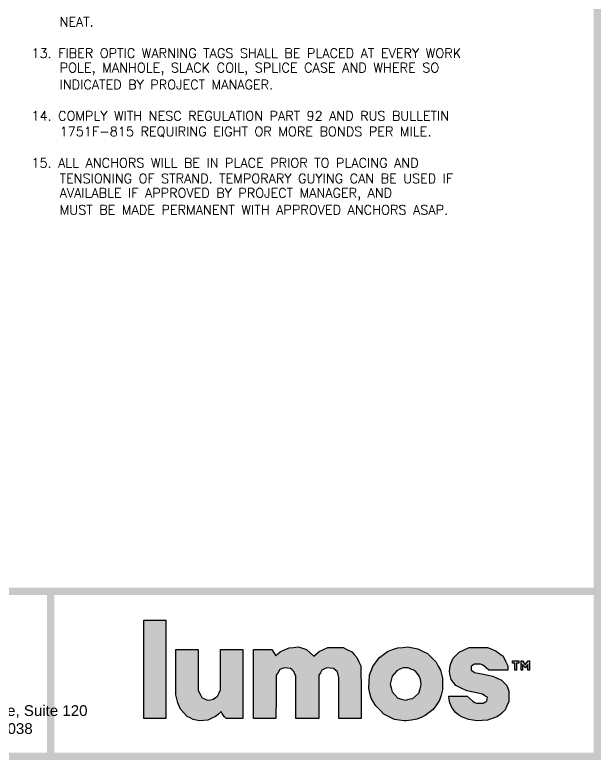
# Paper-space layout '3' of a CAD drawing. Extents: x 0.2 to 16.8, y 0.2 to 10.6.
# Drawn here: x 12.75 to 16.78, y 0.22 to 5.35 of the extents above; entities that cross this region are included whole.
import ezdxf

# ---------------------------------------------------------------- set-up
doc = ezdxf.new("R2010")
doc.units = 0
doc.header["$MEASUREMENT"] = 0
doc.layers.add('Default', color=7, linetype='Continuous', lineweight=25)
doc.layers.add('LAYER_1', color=7, linetype='Continuous')
doc.layers.add('T1 PAGE CALLOUTS', color=7, linetype='Continuous')
doc.styles.add('Arial', font='arial.ttf')
doc.styles.add('Simplex', font='simplex.shx')

# ---------------------------------------------------------------- blocks, each defined once
blk = doc.blocks.new('Lumos_Logo')
at = {"linetype": 'Continuous', "true_color": 0x2a213f}
h = blk.add_hatch(color=179, dxfattribs=at)
h.dxf.hatch_style = 1
h.paths.add_polyline_path([(-48.38, 24.2), (-52.22, 24.2), (-56.05, 24.2), (-56.05, 7.26), (-56.05, -9.67), (-52.22, -9.67), (-48.38, -9.67), (-48.38, 7.26)])
h.paths.add_polyline_path([(-37.27, 7.05), (-37.27, 14.14), (-41.11, 14.14), (-44.94, 14.14), (-44.94, 6.35), (-44.94, -1.44), (-44.64, -2.84), (-44.34, -4.23), (-43.86, -5.36), (-43.38, -6.48), (-42.25, -7.7), (-41.13, -8.92), (-40.1, -9.45), (-39.07, -9.97), (-37.97, -10.2), (-36.87, -10.43), (-35.42, -10.29), (-33.96, -10.16), (-32.63, -9.56), (-31.29, -8.96), (-30.33, -8.11), (-29.36, -7.26), (-29.05, -7.87), (-28.74, -8.48), (-28.19, -9.07), (-27.65, -9.67), (-24.79, -9.67), (-21.92, -9.67), (-21.92, 2.24), (-21.92, 14.14), (-25.76, 14.14), (-29.6, 14.14), (-29.6, 7.2), (-29.61, 0.25), (-30.1, -0.83), (-30.59, -1.91), (-31.29, -2.46), (-31.99, -3.01), (-33.04, -3.19), (-34.09, -3.37), (-35.08, -2.88), (-36.08, -2.39), (-36.67, -1.21), (-37.27, -0.03)])
h.paths.add_polyline_path([(18.69, 8.45), (18, 9.92), (17.31, 11.39), (16.46, 12.36), (15.61, 13.33), (14.11, 14.06), (12.61, 14.79), (9.96, 14.79), (7.31, 14.78), (5.84, 14.1), (4.37, 13.42), (3.44, 12.6), (2.5, 11.78), (1.27, 12.92), (0.04, 14.07), (-1.44, 14.54), (-2.93, 15), (-4.47, 14.86), (-6.02, 14.72), (-7.55, 14.02), (-9.09, 13.32), (-9.82, 12.63), (-10.54, 11.93), (-10.72, 12.16), (-11.32, 13.15), (-11.91, 14.14), (-15.07, 14.14), (-18.22, 14.14), (-18.22, 2.24), (-18.22, -9.67), (-14.4, -9.67), (-10.57, -9.67), (-10.49, -2.2), (-10.41, 5.28), (-9.81, 6.24), (-9.22, 7.2), (-8.42, 7.53), (-7.62, 7.86), (-6.55, 7.72), (-5.48, 7.57), (-4.93, 7.09), (-4.39, 6.6), (-4.03, 5.75), (-3.67, 4.9), (-3.67, -2.39), (-3.67, -9.67), (0.3, -9.67), (4.27, -9.67), (4.27, -2.2), (4.27, 5.28), (4.79, 6.13), (5.31, 6.97), (6.16, 7.41), (7.01, 7.85), (8.17, 7.72), (9.33, 7.59), (9.98, 6.98), (10.62, 6.38), (10.89, 5.43), (11.15, 4.48), (11.15, -2.59), (11.15, -9.67), (15, -9.67), (18.85, -9.67), (18.77, -0.61)])
h.paths.add_polyline_path([(44.63, 9.78), (43.12, 11.28), (41.6, 12.78), (39.94, 13.57), (38.27, 14.36), (36.6, 14.69), (34.93, 15.01), (33.16, 14.86), (31.39, 14.71), (29.63, 14.07), (27.87, 13.43), (26.49, 12.42), (25.1, 11.4), (23.96, 9.85), (22.82, 8.31), (22.25, 6.79), (21.67, 5.28), (21.54, 3.03), (21.4, 0.78), (21.84, -0.92), (22.27, -2.61), (23.05, -3.96), (23.82, -5.31), (25.22, -6.71), (26.63, -8.11), (28.48, -9.03), (30.33, -9.94), (31.92, -10.17), (33.51, -10.4), (33.9, -10.43), (34.3, -10.45), (36.14, -10.19), (37.99, -9.92), (39.44, -9.25), (40.9, -8.59), (42.26, -7.56), (43.63, -6.53), (44.72, -4.9), (45.81, -3.27), (46.34, -1.55), (46.87, 0.18), (46.87, 2.2), (46.86, 4.22), (46.5, 5.58), (46.14, 6.95), (45.38, 8.36)])
h.paths.add_polyline_path([(30.3, 5.88), (31.12, 6.82), (32.18, 7.3), (33.24, 7.78), (34.11, 7.79), (34.98, 7.79), (35.96, 7.38), (36.95, 6.97), (37.7, 6.26), (38.45, 5.54), (38.79, 4.88), (39.13, 4.22), (39.32, 3.11), (39.5, 1.99), (39.09, 0.56), (38.67, -0.87), (37.64, -1.8), (36.61, -2.74), (35.72, -2.92), (34.83, -3.1), (34.43, -3.19), (34.04, -3.28), (32.71, -2.93), (31.39, -2.58), (30.42, -1.49), (29.46, -0.4), (29.14, 0.92), (28.82, 2.24), (29.15, 3.59), (29.47, 4.94)], flags=16)
h.paths.add_polyline_path([(67.72, 11.77), (66.53, 12.68), (65.34, 13.59), (63.84, 14.18), (62.35, 14.77), (59.17, 14.79), (56, 14.8), (54.25, 13.98), (52.51, 13.15), (51.51, 12.15), (50.51, 11.15), (50.03, 10.07), (49.56, 8.98), (49.38, 7.74), (49.19, 6.49), (49.51, 5.16), (49.83, 3.83), (50.59, 2.78), (51.35, 1.74), (53.28, 0.82), (55.2, -0.1), (57.92, -0.69), (60.63, -1.29), (61.44, -1.78), (62.25, -2.27), (62.17, -2.99), (62.08, -3.7), (61.42, -4.04), (60.76, -4.37), (59.62, -4.37), (58.48, -4.38), (57.9, -4.08), (57.32, -3.77), (56.33, -2.89), (55.33, -2), (52.14, -2), (48.94, -2), (49.12, -3.09), (49.31, -4.19), (49.66, -5.01), (50.01, -5.83), (50.67, -6.72), (51.32, -7.6), (52.34, -8.33), (53.35, -9.07), (54.58, -9.53), (55.81, -9.99), (57.23, -10.21), (58.64, -10.43), (60.49, -10.29), (62.35, -10.16), (63.93, -9.63), (65.52, -9.1), (66.39, -8.44), (67.26, -7.78), (67.81, -7.2), (68.37, -6.63), (69.02, -5.23), (69.67, -3.82), (69.68, -2.05), (69.69, -0.28), (69.25, 0.78), (68.8, 1.84), (67.99, 2.68), (67.18, 3.51), (65.64, 4.2), (64.11, 4.89), (60.98, 5.57), (57.85, 6.25), (57.25, 6.63), (56.66, 7.01), (56.66, 7.65), (56.66, 8.29), (57.25, 8.7), (57.83, 9.12), (58.85, 9.12), (59.87, 9.12), (60.45, 8.81), (61.02, 8.51), (61.89, 7.75), (62.76, 7), (66.06, 7), (69.36, 7), (69.36, 7.75), (69.36, 8.5), (68.54, 10.14)])
h.paths.add_polyline_path([(74.83, 9.48), (74.37, 10.17), (74.11, 10.17), (73.86, 10.17), (73.86, 8.59), (73.86, 7), (74.12, 7), (74.39, 7), (74.39, 7.99), (74.4, 8.98), (74.87, 8.36), (75.35, 7.75), (75.78, 8.36), (76.21, 8.98), (76.22, 7.99), (76.24, 7), (76.5, 7), (76.77, 7), (76.77, 8.59), (76.77, 10.17), (76.52, 10.17), (76.28, 10.17), (75.78, 9.48), (75.28, 8.79)])
h.paths.add_polyline_path([(73.06, 10.17), (72, 10.17), (70.95, 10.17), (70.95, 9.78), (70.95, 9.38), (71.34, 9.38), (71.74, 9.38), (71.74, 8.19), (71.74, 7), (72, 7), (72.27, 7), (72.27, 8.19), (72.27, 9.38), (72.67, 9.38), (73.06, 9.38), (73.06, 9.78)])
at = {"layer": 'LAYER_1', "color": 179, "true_color": 0x2a213f}
for points in [[(-56.05, 7.26), (-56.05, 24.2), (-52.22, 24.2), (-48.38, 24.2), (-48.38, 7.26), (-48.38, -9.67), (-52.22, -9.67), (-56.05, -9.67)], [(-37.97, -10.2), (-39.07, -9.97), (-40.1, -9.45), (-41.13, -8.92), (-42.25, -7.7), (-43.38, -6.48), (-43.86, -5.36), (-44.34, -4.23), (-44.64, -2.84), (-44.94, -1.44), (-44.94, 6.35), (-44.94, 14.14), (-41.11, 14.14), (-37.27, 14.14), (-37.27, 7.05), (-37.27, -0.03), (-36.67, -1.21), (-36.08, -2.39), (-35.08, -2.88), (-34.09, -3.37), (-33.04, -3.19), (-31.99, -3.01), (-31.29, -2.46), (-30.59, -1.91), (-30.1, -0.83), (-29.61, 0.25), (-29.6, 7.2), (-29.6, 14.14), (-25.76, 14.14), (-21.92, 14.14), (-21.92, 2.24), (-21.92, -9.67), (-24.79, -9.67), (-27.65, -9.67), (-28.19, -9.07), (-28.74, -8.48), (-29.05, -7.87), (-29.36, -7.26), (-30.33, -8.11), (-31.29, -8.96), (-32.63, -9.56), (-33.96, -10.16), (-35.42, -10.29), (-36.87, -10.43)], [(-18.22, 2.24), (-18.22, 14.14), (-15.07, 14.14), (-11.91, 14.14), (-11.32, 13.15), (-10.72, 12.16), (-10.63, 12.04), (-10.54, 11.93), (-9.82, 12.63), (-9.09, 13.32), (-7.55, 14.02), (-6.02, 14.72), (-4.47, 14.86), (-2.93, 15), (-1.44, 14.54), (0.04, 14.07), (1.27, 12.92), (2.5, 11.78), (3.44, 12.6), (4.37, 13.42), (5.84, 14.1), (7.31, 14.78), (9.96, 14.79), (12.61, 14.79), (14.11, 14.06), (15.61, 13.33), (16.46, 12.36), (17.31, 11.39), (18, 9.92), (18.69, 8.45), (18.77, -0.61), (18.85, -9.67), (15, -9.67), (11.15, -9.67), (11.15, -2.59), (11.15, 4.48), (10.89, 5.43), (10.62, 6.38), (9.98, 6.98), (9.33, 7.59), (8.17, 7.72), (7.01, 7.85), (6.16, 7.41), (5.31, 6.97), (4.79, 6.13), (4.27, 5.28), (4.27, -2.2), (4.27, -9.67), (0.3, -9.67), (-3.67, -9.67), (-3.67, -2.39), (-3.67, 4.9), (-4.03, 5.75), (-4.39, 6.6), (-4.93, 7.09), (-5.48, 7.57), (-6.55, 7.72), (-7.62, 7.86), (-8.42, 7.53), (-9.22, 7.2), (-9.81, 6.24), (-10.41, 5.28), (-10.49, -2.2), (-10.57, -9.67), (-14.4, -9.67), (-18.22, -9.67)], [(31.92, -10.17), (30.33, -9.94), (28.48, -9.03), (26.63, -8.11), (25.22, -6.71), (23.82, -5.31), (23.05, -3.96), (22.27, -2.61), (21.84, -0.92), (21.4, 0.78), (21.54, 3.03), (21.67, 5.28), (22.25, 6.79), (22.82, 8.31), (23.96, 9.85), (25.1, 11.4), (26.49, 12.42), (27.87, 13.43), (29.63, 14.07), (31.39, 14.71), (33.16, 14.86), (34.93, 15.01), (36.6, 14.69), (38.27, 14.36), (39.94, 13.57), (41.6, 12.78), (43.12, 11.28), (44.63, 9.78), (45.38, 8.36), (46.14, 6.95), (46.5, 5.58), (46.86, 4.22), (46.87, 2.2), (46.87, 0.18), (46.34, -1.55), (45.81, -3.27), (44.72, -4.9), (43.63, -6.53), (42.26, -7.56), (40.9, -8.59), (39.44, -9.25), (37.99, -9.92), (36.14, -10.19), (34.3, -10.45), (33.9, -10.43), (33.51, -10.4)], [(57.23, -10.21), (55.81, -9.99), (54.58, -9.53), (53.35, -9.07), (52.34, -8.33), (51.32, -7.6), (50.67, -6.72), (50.01, -5.83), (49.66, -5.01), (49.31, -4.19), (49.12, -3.09), (48.94, -2), (52.14, -2), (55.33, -2), (56.33, -2.89), (57.32, -3.77), (57.9, -4.08), (58.48, -4.38), (59.62, -4.37), (60.76, -4.37), (61.42, -4.04), (62.08, -3.7), (62.17, -2.99), (62.25, -2.27), (61.44, -1.78), (60.63, -1.29), (57.92, -0.69), (55.2, -0.1), (53.28, 0.82), (51.35, 1.74), (50.59, 2.78), (49.83, 3.83), (49.51, 5.16), (49.19, 6.49), (49.38, 7.74), (49.56, 8.98), (50.03, 10.07), (50.51, 11.15), (51.51, 12.15), (52.51, 13.15), (54.25, 13.98), (56, 14.8), (59.17, 14.79), (62.35, 14.77), (63.84, 14.18), (65.34, 13.59), (66.53, 12.68), (67.72, 11.77), (68.54, 10.14), (69.36, 8.5), (69.36, 7.75), (69.36, 7), (66.06, 7), (62.76, 7), (61.89, 7.75), (61.02, 8.51), (60.45, 8.81), (59.87, 9.12), (58.85, 9.12), (57.83, 9.12), (57.25, 8.7), (56.66, 8.29), (56.66, 7.65), (56.66, 7.01), (57.25, 6.63), (57.85, 6.25), (60.98, 5.57), (64.11, 4.89), (65.64, 4.2), (67.18, 3.51), (67.99, 2.68), (68.8, 1.84), (69.25, 0.78), (69.69, -0.28), (69.68, -2.05), (69.67, -3.82), (69.02, -5.23), (68.37, -6.63), (67.81, -7.2), (67.26, -7.78), (66.39, -8.44), (65.52, -9.1), (63.93, -9.63), (62.35, -10.16), (60.49, -10.29), (58.64, -10.43)], [(35.72, -2.92), (36.61, -2.74), (37.64, -1.8), (38.67, -0.87), (39.09, 0.56), (39.5, 1.99), (39.32, 3.11), (39.13, 4.22), (38.79, 4.88), (38.45, 5.54), (37.7, 6.26), (36.95, 6.97), (35.96, 7.38), (34.98, 7.79), (34.11, 7.79), (33.24, 7.78), (32.18, 7.3), (31.12, 6.82), (30.3, 5.88), (29.47, 4.94), (29.15, 3.59), (28.82, 2.24), (29.14, 0.92), (29.46, -0.4), (30.42, -1.49), (31.39, -2.58), (32.71, -2.93), (34.04, -3.28), (34.43, -3.19), (34.83, -3.1)], [(71.74, 8.19), (71.74, 9.38), (71.34, 9.38), (70.95, 9.38), (70.95, 9.78), (70.95, 10.17), (72, 10.17), (73.06, 10.17), (73.06, 9.78), (73.06, 9.38), (72.67, 9.38), (72.27, 9.38), (72.27, 8.19), (72.27, 7), (72, 7), (71.74, 7)], [(73.86, 8.59), (73.86, 10.17), (74.11, 10.17), (74.37, 10.17), (74.83, 9.48), (75.28, 8.79), (75.78, 9.48), (76.28, 10.17), (76.52, 10.17), (76.77, 10.17), (76.77, 8.59), (76.77, 7), (76.5, 7), (76.24, 7), (76.22, 7.99), (76.21, 8.98), (75.78, 8.36), (75.35, 7.75), (74.87, 8.36), (74.4, 8.98), (74.39, 7.99), (74.39, 7), (74.12, 7), (73.86, 7)]]:
    blk.add_lwpolyline(points, close=True, dxfattribs=at)
blk = doc.blocks.new('ALL PAGES BORDER')
at = {"color": 0, "const_width": 0.05}
for points in [[(0.2511, 1.3819), (0.2511, 0.2459), (16.753, 0.2459), (16.753, 1.3819), (8.4271, 1.3819)], [(12.993, 0.2459), (12.993, 1.3819)]]:
    blk.add_lwpolyline(points, dxfattribs=at)
at = {"linetype": 'Continuous', "xscale": 0.01997317304104661, "yscale": 0.01997317304104661, "zscale": 0.01997317304104661}
blk.add_blockref('Lumos_Logo', (14.7524, 0.6994), dxfattribs=at)
at = {"transparency": 33554687, "insert": (11.5822, 0.5984), "char_height": 0.074169, "attachment_point": 1, "style": 'Arial'}
blk.add_mtext('\\pxqc;1825 W. Walnut Hill Lane, Suite 120\\PIrving, Texas 75038', dxfattribs=at)
blk = doc.blocks.new('PAGE 3 BLOCK')
at = {"color": 0, "linetype": 'Continuous'}
blk.add_lwpolyline([(14.7522, 10.549, 0.05, 0.05, 0), (0.2511, 10.549, 0.05, 0.05, 0), (0.2511, 0.2459, 0.05, 0.05, 0), (16.753, 0.2459, 0.05, 0.05, 0), (16.753, 10.549, 0.05, 0.05, 0), (16.3556, 10.549, 0.05, 0.05, 0), (15.1496, 10.549, 0.05, 0.05, 0)], format="xyseb", close=True, dxfattribs=at)
at = {"layer": 'T1 PAGE CALLOUTS', "color": 0, "linetype": 'ByBlock', "lineweight": -2, "attachment_point": 7, "style": 'Simplex'}
for s, insert, char_height in [('NEAT.', (13.0547, 5.2652), 0.06424), ('13. FIBER OPTIC WARNING TAGS SHALL BE PLACED AT EVERY WORK', (12.8612, 5.0494), 0.0648), ('POLE, MANHOLE, SLACK COIL, SPLICE CASE AND WHERE SO', (13.0547, 4.9298), 0.064931), ('INDICATED BY PROJECT MANAGER.', (13.0547, 4.8335), 0.064643), ('14. COMPLY WITH NESC REGULATION PART 92 AND RUS BULLETIN', (12.8612, 4.6185), 0.064613), ('1751F-815 REQUIRING EIGHT OR MORE BONDS PER MILE.', (13.0547, 4.505), 0.064842), ('15. ALL ANCHORS WILL BE IN PLACE PRIOR TO PLACING AND', (12.8612, 4.2952), 0.064702), ('TENSIONING OF STRAND. TEMPORARY GUYING CAN BE USED IF', (13.0547, 4.1877), 0.064619), ('AVAILABLE IF APPROVED BY PROJECT MANAGER, AND', (13.0547, 4.069), 0.064578), ('MUST BE MADE PERMANENT WITH APPROVED ANCHORS ASAP.', (13.0547, 3.9727), 0.064794)]:
    blk.add_mtext(s, dxfattribs=dict(at, insert=insert, char_height=char_height))

psp = doc.layouts.new('3')

# ---------------------------------------------------------------- block references
at = {"layer": 'Default'}
for name in ['PAGE 3 BLOCK', 'ALL PAGES BORDER']:
    psp.add_blockref(name, (0, 0), dxfattribs=at)

doc.saveas('drawing.dxf')
